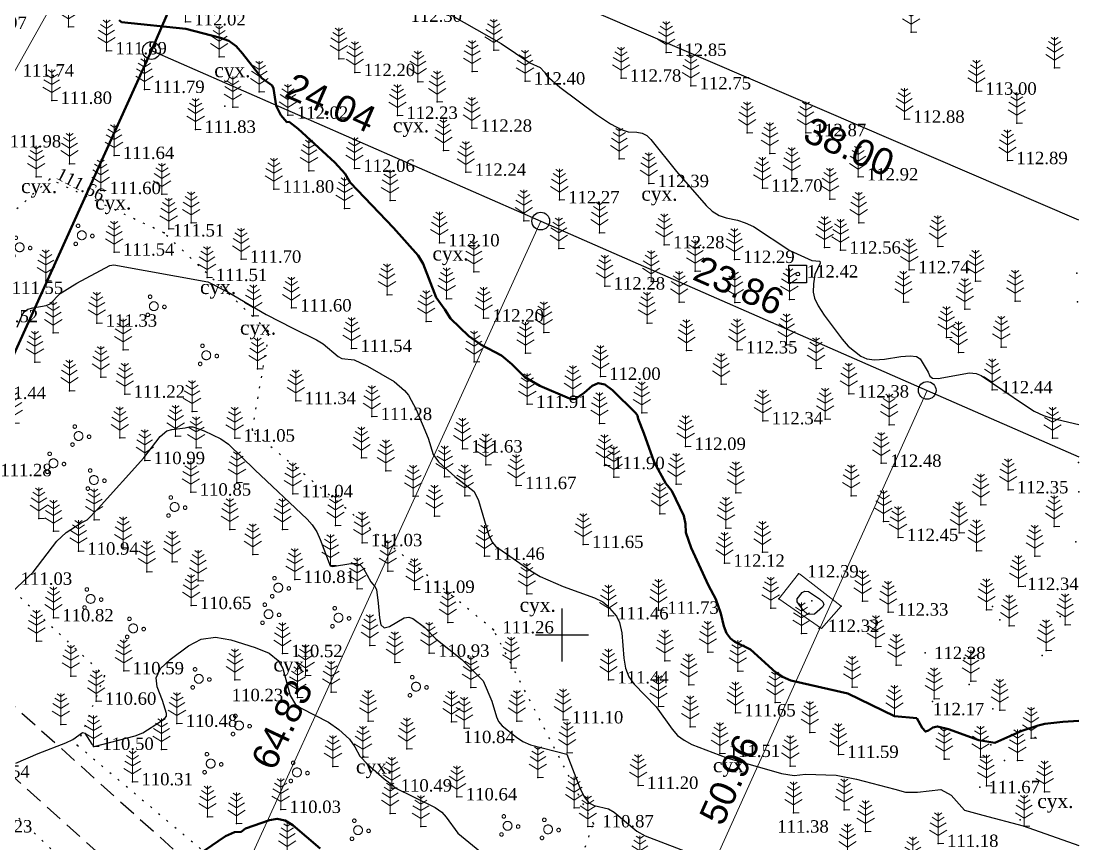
# Model space of a CAD drawing. Header units: millimetres. Extents: x 5405363 to 5405479, y 5524806 to 5524925.
# Drawn here: x 5405419.4 to 5405479.2, y 5524838.2 to 5524884.7 of the extents above; entities that cross this region are included whole.
import ezdxf
from ezdxf.enums import TextEntityAlignment as Align

# ---------------------------------------------------------------- set-up
doc = ezdxf.new("R2010")
doc.units = ezdxf.units.MM
for name, pattern in [('DASHEDX2', [1.5, 1, -0.5]), ('HIDDEN', [0.5, 0, -0.5]), ('суцільна', [50, 50, 0])]:
    doc.linetypes.add(name, pattern=pattern)
for name, color, linetype, lineweight in [('11900000', 1, 'Continuous', 30), ('82323000', 185, 'Сеточный', 20), ('Контур', 7, 'HIDDEN', 30), ('рельеф', 7, 'Continuous', 0), ('ТОЧКИ', 7, 'Continuous', 30), ('усл. знак', 7, 'суцільна', 20)]:
    doc.layers.add(name, color=color, linetype=linetype, lineweight=lineweight)
for name, color, linetype in [('SC007', 7, 'Continuous'), ('вис_1_1', 170, 'Continuous'), ('горизонтали', 42, 'Continuous'), ('дороги', 7, 'Continuous'), ('Ділянки_Межі', 10, 'Continuous'), ('надписи', 7, 'Continuous'), ('отметки', 7, 'Continuous'), ('промеры', 185, 'Continuous'), ('Растительность', 7, 'Continuous')]:
    doc.layers.add(name, color=color, linetype=linetype)
doc.styles.get("Standard").update_dxf_attribs({"font": 'arial.ttf'})
doc.styles.add('times', font='times.ttf')
doc.linetypes.add('канава 0', pattern='A,0.9,0,["|",Standard,S=0.25,R=0,X=0,Y=0],0.1', length=1)
doc.linetypes.add('Сеточный', pattern='A,2.2,["<",Standard,S=0.5,R=90,X=0,Y=0],2.2,["<",Standard,S=0.5,R=270,X=-0.5,Y=0],0.1', length=4.5)

# ---------------------------------------------------------------- blocks, each defined once
blk = doc.blocks.new('SYMBOL902')
at = {"layer": 'SC007'}
blk.add_lwpolyline([(-1.25, -1.25), (-1.25, 1.25), (1.25, 1.25), (1.25, -1.25)], close=True, dxfattribs=at)
blk.add_circle((0, 0), 0.25, dxfattribs=at)
blk = doc.blocks.new('A$C51FE15A3')
at = {"layer": 'Растительность', "color": 94, "lineweight": 0}
for points in [[(-0.343, 1.489), (0, 1.267), (0.343, 1.489)], [(-0.201, 1.726), (0, 1.584), (0.201, 1.726)], [(0, 1.75), (0, 0), (0.319, 0)], [(-0.493, 0.753), (0, 0.444), (0.493, 0.753)], [(-0.447, 1.172), (0, 0.895), (0.447, 1.172)]]:
    blk.add_lwpolyline(points, dxfattribs=at)
blk = doc.blocks.new('A$C72385B22')
at = {"layer": 'усл. знак'}
for centre, radius in [((-0.02, 1.49), 0.25), ((0, 0), 0.625), ((-1.29, -0.64), 0.25), ((1.28, -0.76), 0.25)]:
    blk.add_circle(centre, radius, dxfattribs=at)

msp = doc.modelspace()

# ---------------------------------------------------------------- linework, layer by layer
at = {"layer": '11900000', "color": 7}
for points in [[(5405450, 5524848.5, 0), (5405450, 5524851.5, 0)], [(5405450, 5524848.5, 0), (5405450, 5524851.5, 0)], [(5405448.5, 5524850, 0), (5405451.5, 5524850, 0)], [(5405448.5, 5524850, 0), (5405451.5, 5524850, 0)]]:
    msp.add_polyline3d(points, dxfattribs=at)
at = {"layer": '82323000', "color": 7, "elevation": 114.18}
msp.add_lwpolyline([(5405435.741, 5524910.343), (5405426.441, 5524895.071), (5405418.996, 5524881.77), (5405408.873, 5524861.562), (5405400.188, 5524844.312), (5405393.4, 5524828.577), (5405385.209, 5524808.007), (5405384.266, 5524805.711)], dxfattribs=at)
at = {"layer": 'вис_1_1', "color": 7}
for p in [(5405479.22, 5524858.09, 112.18), (5405479.06, 5524855.27, 112.26), (5405476.19, 5524852.75, 112.4), (5405474.34, 5524851.6, 112.36), (5405474.75, 5524850.86, 112.38), (5405478.17, 5524851.05, 112.38), (5405470.54, 5524848.98, 112.28), (5405477.15, 5524848.84, 112.3), (5405473.03, 5524847.19, 112.14), (5405470.94, 5524846.24, 112.18), (5405474.36, 5524845.82, 112.11), (5405474.25, 5524843.79, 112), (5405476.75, 5524844.2, 111.95), (5405471.67, 5524842.97, 111.72), (5405475.02, 5524842.9, 111.91), (5405473.62, 5524841.4, 111.67), (5405475.9, 5524839.55, 111.52)]:
    msp.add_point(p, dxfattribs=at)
at = {"layer": 'горизонтали', "color": 32}
for points in [[(5405442.367, 5524885.812, 112.5), (5405446.547, 5524883.432, 112.5), (5405448.177, 5524882.352, 112.5), (5405448.767, 5524882.072, 112.5), (5405449.007, 5524881.822, 112.5), (5405449.157, 5524881.592, 112.5), (5405449.877, 5524880.962, 112.5), (5405451.947, 5524879.432, 112.5), (5405452.737, 5524878.902, 112.5), (5405453.337, 5524878.572, 112.5), (5405453.747, 5524878.452, 112.5), (5405454.227, 5524878.432, 112.5), (5405454.527, 5524878.372, 112.5), (5405454.787, 5524878.232, 112.5), (5405455.017, 5524878.002, 112.5), (5405456.467, 5524876.192, 112.5), (5405458.147, 5524874.282, 112.5), (5405458.497, 5524873.952, 112.5), (5405458.877, 5524873.712, 112.5), (5405459.287, 5524873.572, 112.5), (5405459.917, 5524873.442, 112.5), (5405460.357, 5524873.302, 112.5), (5405460.817, 5524873.092, 112.5), (5405462.887, 5524871.732, 112.5), (5405464.117, 5524871.162, 112.5), (5405464.577, 5524871.122, 112.5), (5405464.587, 5524871.022, 112.5), (5405464.297, 5524870.372, 112.5), (5405464.217, 5524869.842, 112.5), (5405464.207, 5524869.382, 112.5), (5405464.267, 5524869.042, 112.5), (5405464.477, 5524868.602, 112.5), (5405464.817, 5524868.072, 112.5), (5405465.837, 5524866.712, 112.5), (5405466.177, 5524866.322, 112.5), (5405466.897, 5524865.762, 112.5), (5405467.227, 5524865.612, 112.5), (5405467.667, 5524865.552, 112.5), (5405468.227, 5524865.592, 112.5), (5405469.157, 5524865.732, 112.5), (5405469.687, 5524865.772, 112.5), (5405470.047, 5524865.732, 112.5), (5405470.247, 5524865.602, 112.5), (5405470.707, 5524864.852, 112.5), (5405470.807, 5524864.622, 112.5), (5405470.957, 5524864.512, 112.5), (5405471.267, 5524864.492, 112.5), (5405473.047, 5524864.812, 112.5), (5405473.427, 5524864.782, 112.5), (5405473.707, 5524864.662, 112.5), (5405476.147, 5524863.002, 112.5), (5405476.707, 5524862.652, 112.5), (5405477.227, 5524862.412, 112.5), (5405477.697, 5524862.262, 112.5), (5405479.225, 5524861.905, 112.5)], [(5405419.177, 5524867.392, 111.5), (5405419.447, 5524868.042, 111.5), (5405419.587, 5524868.272, 111.5), (5405419.797, 5524868.422, 111.5), (5405420.077, 5524868.502, 111.5), (5405420.817, 5524868.622, 111.5), (5405421.047, 5524868.722, 111.5), (5405421.617, 5524869.312, 111.5), (5405422.567, 5524869.892, 111.5), (5405424.427, 5524870.882, 111.5), (5405424.657, 5524870.922, 111.5), (5405429.977, 5524869.972, 111.5), (5405431.117, 5524869.372, 111.5), (5405433.267, 5524868.122, 111.5), (5405434.777, 5524867.342, 111.5), (5405436.107, 5524866.682, 111.5), (5405436.497, 5524866.452, 111.5), (5405437.347, 5524865.742, 111.5), (5405437.547, 5524865.632, 111.5), (5405438.237, 5524865.552, 111.5), (5405438.997, 5524865.202, 111.5), (5405440.497, 5524864.332, 111.5), (5405441.087, 5524863.812, 111.5), (5405441.307, 5524863.562, 111.5), (5405441.747, 5524862.742, 111.5), (5405442.427, 5524861.122, 111.5), (5405442.717, 5524860.192, 111.5), (5405443.017, 5524859.792, 111.5), (5405443.937, 5524858.962, 111.5), (5405445.037, 5524858.102, 111.5), (5405445.267, 5524857.602, 111.5), (5405445.867, 5524855.612, 111.5), (5405446.057, 5524855.232, 111.5), (5405446.237, 5524855.012, 111.5), (5405448.237, 5524853.622, 111.5), (5405448.757, 5524853.312, 111.5), (5405450.067, 5524852.742, 111.5), (5405451.837, 5524852.102, 111.5), (5405452.297, 5524851.872, 111.5), (5405452.557, 5524851.672, 111.5), (5405453.077, 5524851.062, 111.5), (5405453.257, 5524850.702, 111.5), (5405453.377, 5524850.112, 111.5), (5405453.487, 5524848.682, 111.5), (5405453.587, 5524848.112, 111.5), (5405453.777, 5524847.632, 111.5), (5405454.057, 5524847.232, 111.5), (5405455.317, 5524845.932, 111.5), (5405456.227, 5524844.672, 111.5), (5405456.527, 5524844.322, 111.5), (5405456.907, 5524844.042, 111.5), (5405457.347, 5524843.812, 111.5), (5405459.317, 5524843.042, 111.5), (5405462.417, 5524842.172, 111.5), (5405463.117, 5524842.052, 111.5), (5405463.767, 5524842.122, 111.5), (5405465.507, 5524842.062, 111.5), (5405466.657, 5524841.852, 111.5), (5405468.817, 5524841.272, 111.5), (5405469.417, 5524841.102, 111.5), (5405470.107, 5524841.102, 111.5), (5405471.427, 5524841.252, 111.5), (5405471.997, 5524840.942, 111.5), (5405472.764, 5524840.094, 111.5)], [(5405418.887, 5524852.422, 111), (5405420.087, 5524853.552, 111), (5405421.437, 5524855.302, 111), (5405421.947, 5524855.792, 111), (5405422.807, 5524856.342, 111), (5405423.147, 5524856.502, 111), (5405423.757, 5524857.142, 111), (5405426.357, 5524860.012, 111), (5405427.267, 5524861.212, 111), (5405427.657, 5524861.542, 111), (5405427.937, 5524861.622, 111), (5405428.677, 5524861.702, 111), (5405428.917, 5524861.762, 111), (5405429.127, 5524861.762, 111), (5405429.757, 5524861.542, 111), (5405430.707, 5524861.092, 111), (5405431.137, 5524860.792, 111), (5405432.627, 5524859.332, 111), (5405435.587, 5524856.552, 111), (5405435.877, 5524856.222, 111), (5405436.127, 5524855.832, 111), (5405436.327, 5524855.392, 111), (5405436.887, 5524853.902, 111), (5405437.027, 5524853.872, 111), (5405438.047, 5524854.032, 111), (5405438.367, 5524854.042, 111), (5405438.607, 5524853.952, 111), (5405438.767, 5524853.752, 111), (5405439.187, 5524853.002, 111), (5405439.417, 5524852.742, 111), (5405439.497, 5524852.572, 111), (5405439.607, 5524851.792, 111), (5405439.667, 5524850.972, 111), (5405439.757, 5524850.562, 111), (5405439.947, 5524850.392, 111), (5405440.237, 5524850.482, 111), (5405441.067, 5524850.962, 111), (5405441.337, 5524851.002, 111), (5405441.557, 5524850.922, 111), (5405442.217, 5524850.432, 111), (5405442.857, 5524849.772, 111), (5405444.337, 5524848.602, 111), (5405445.537, 5524847.402, 111), (5405446.037, 5524846.262, 111), (5405446.297, 5524845.362, 111), (5405446.407, 5524845.102, 111), (5405446.617, 5524844.852, 111), (5405447.417, 5524844.212, 111), (5405447.787, 5524843.982, 111), (5405448.217, 5524843.792, 111), (5405450.277, 5524843.262, 111), (5405450.997, 5524841.362, 111), (5405451.247, 5524840.842, 111), (5405451.517, 5524840.512, 111), (5405451.817, 5524840.362, 111), (5405452.617, 5524840.162, 111), (5405452.947, 5524839.972, 111), (5405454.227, 5524838.912, 111), (5405454.707, 5524838.642, 111), (5405457.607, 5524837.522, 111)], [(5405419.107, 5524842.752, 110.5), (5405420.377, 5524843.292, 110.5), (5405421.937, 5524843.892, 110.5), (5405422.337, 5524844.082, 110.5), (5405422.877, 5524844.482, 110.5), (5405423.007, 5524844.442, 110.5), (5405423.407, 5524843.822, 110.5), (5405423.537, 5524843.682, 110.5), (5405425.857, 5524844.302, 110.5), (5405426.287, 5524844.472, 110.5), (5405427.287, 5524845.102, 110.5), (5405427.547, 5524845.312, 110.5), (5405427.627, 5524845.412, 110.5), (5405427.637, 5524845.552, 110.5), (5405427.407, 5524846.292, 110.5), (5405427.097, 5524847.062, 110.5), (5405427.047, 5524847.582, 110.5), (5405427.287, 5524848.102, 110.5), (5405427.837, 5524848.612, 110.5), (5405428.867, 5524849.382, 110.5), (5405429.597, 5524849.762, 110.5), (5405430.397, 5524849.872, 110.5), (5405431.277, 5524849.722, 110.5), (5405432.647, 5524849.282, 110.5), (5405433.427, 5524848.962, 110.5), (5405433.947, 5524848.562, 110.5), (5405434.207, 5524848.092, 110.5), (5405434.627, 5524846.582, 110.5), (5405434.927, 5524846.062, 110.5), (5405435.237, 5524845.852, 110.5), (5405436.787, 5524845.072, 110.5), (5405437.367, 5524844.652, 110.5), (5405437.987, 5524844.102, 110.5), (5405438.287, 5524843.672, 110.5), (5405438.567, 5524843.152, 110.5), (5405439.007, 5524842.672, 110.5), (5405439.947, 5524841.862, 110.5), (5405440.487, 5524841.442, 110.5), (5405440.527, 5524841.372, 110.5), (5405442.817, 5524840.242, 110.5), (5405443.197, 5524839.972, 110.5), (5405443.447, 5524839.692, 110.5), (5405444.097, 5524838.782, 110.5), (5405445.347, 5524837.782, 110.5)], [(5405472.764, 5524840.094, 111.5), (5405473.8, 5524839.81, 111.5), (5405476.07, 5524839.21, 111.5), (5405479.225, 5524838.086, 111.5)]]:
    msp.add_polyline3d(points, dxfattribs=at)
at = {"layer": 'горизонтали', "color": 32, "lineweight": 50}
for points in [[(5405424.957, 5524884.762, 112), (5405425.087, 5524884.652, 112), (5405428.727, 5524884.262, 112), (5405430.677, 5524883.762, 112), (5405431.157, 5524883.582, 112), (5405431.577, 5524883.282, 112), (5405431.937, 5524882.872, 112), (5405433.017, 5524881.482, 112), (5405433.597, 5524881.062, 112), (5405433.687, 5524880.902, 112), (5405433.827, 5524879.922, 112), (5405434.097, 5524879.392, 112), (5405434.437, 5524878.992, 112), (5405434.567, 5524879.002, 112), (5405435.067, 5524878.622, 112), (5405437.147, 5524876.712, 112), (5405437.727, 5524876.062, 112), (5405438.017, 5524875.572, 112), (5405440.467, 5524873.022, 112), (5405441.857, 5524871.452, 112), (5405442.147, 5524870.982, 112), (5405442.887, 5524869.082, 112), (5405443.367, 5524868.402, 112), (5405443.697, 5524867.882, 112), (5405444.737, 5524866.892, 112), (5405445.417, 5524866.392, 112), (5405446.577, 5524865.792, 112), (5405447.167, 5524865.302, 112), (5405447.887, 5524864.582, 112), (5405448.737, 5524864.092, 112), (5405450.427, 5524863.372, 112), (5405450.617, 5524863.322, 112), (5405450.767, 5524863.342, 112), (5405451.257, 5524863.692, 112), (5405451.707, 5524864.092, 112), (5405452.037, 5524864.242, 112), (5405452.427, 5524864.162, 112), (5405452.857, 5524863.832, 112), (5405454.177, 5524862.532, 112), (5405454.257, 5524862.402, 112), (5405454.297, 5524862.222, 112), (5405454.617, 5524861.412, 112), (5405455.217, 5524859.762, 112), (5405455.877, 5524858.562, 112), (5405456.217, 5524858.152, 112), (5405456.887, 5524856.742, 112), (5405456.977, 5524856.272, 112), (5405456.997, 5524855.782, 112), (5405457.307, 5524854.922, 112), (5405458.287, 5524852.792, 112), (5405458.697, 5524852.022, 112), (5405458.977, 5524851.202, 112), (5405459.157, 5524850.502, 112), (5405459.307, 5524850.092, 112), (5405459.517, 5524849.792, 112), (5405459.767, 5524849.612, 112), (5405460.657, 5524849.182, 112), (5405462.097, 5524847.882, 112), (5405462.457, 5524847.632, 112), (5405462.937, 5524847.422, 112), (5405466.167, 5524846.692, 112), (5405468.797, 5524845.412, 112), (5405470.058, 5524845.296, 112)], [(5405470.058, 5524845.296, 112), (5405470.36, 5524844.74, 112), (5405470.55, 5524844.53, 112), (5405470.72, 5524844.59, 112), (5405470.97, 5524844.76, 112), (5405471.24, 5524844.83, 112), (5405471.85, 5524844.68, 112), (5405473.57, 5524844.04, 112), (5405474.47, 5524843.9, 112), (5405476, 5524844.58, 112), (5405476.93, 5524844.88, 112), (5405477.3, 5524844.98, 112), (5405478.32, 5524845.09, 112), (5405479.225, 5524845.144, 112)], [(5405429.787, 5524837.812, 110), (5405430.967, 5524838.612, 110), (5405431.467, 5524838.842, 110), (5405431.857, 5524838.872, 110), (5405432.107, 5524839.052, 110), (5405433.447, 5524839.522, 110), (5405433.897, 5524839.602, 110), (5405434.337, 5524839.512, 110), (5405434.767, 5524839.252, 110), (5405436.317, 5524837.932, 110)]]:
    msp.add_polyline3d(points, dxfattribs=at)
at = {"layer": 'горизонтали', "color": 32}
msp.add_polyline3d([(5405463.907, 5524851.152, 112), (5405463.637, 5524851.402, 112), (5405463.297, 5524851.872, 112), (5405463.287, 5524852.042, 112), (5405463.577, 5524852.392, 112), (5405463.737, 5524852.472, 112), (5405463.937, 5524852.452, 112), (5405464.557, 5524852.042, 112), (5405464.747, 5524851.872, 112), (5405464.807, 5524851.712, 112), (5405464.737, 5524851.572, 112), (5405464.277, 5524851.182, 112), (5405463.907, 5524851.152, 112)], close=True, dxfattribs=at)
at = {"layer": 'дороги', "color": 7, "linetype": 'DASHEDX2', "elevation": 111.172}
for points in [[(5405383.804, 5524874.666), (5405402.423, 5524859.231), (5405416.105, 5524848.587), (5405435.343, 5524831.304), (5405459.049, 5524812.123), (5405467.191, 5524805.711)], [(5405381.89, 5524872.356), (5405400.545, 5524856.891), (5405414.179, 5524846.285), (5405433.395, 5524829.02), (5405457.177, 5524809.779), (5405462.342, 5524805.711)]]:
    msp.add_lwpolyline(points, dxfattribs=at)
at = {"layer": 'Ділянки_Межі', "lineweight": 50}
msp.add_lwpolyline([(5405376.96, 5524838.77), (5405411.109, 5524902.76), (5405431.505, 5524893.983), (5405426.773, 5524883.037), (5405398.65, 5524820.978), (5405395.058, 5524822.036)], close=True, dxfattribs=at)
at = {"layer": 'Ділянки_Межі', "lineweight": 25}
msp.add_lwpolyline([(5405479.225, 5524873.447), (5405450.2, 5524885.938), (5405431.505, 5524893.983), (5405426.773, 5524883.037), (5405448.794, 5524873.396), (5405470.648, 5524863.828), (5405479.225, 5524860.073)], dxfattribs=at)
at = {"layer": 'Ділянки_Межі'}
msp.add_lwpolyline([(5405479.225, 5524873.447), (5405450.2, 5524885.938)], dxfattribs=at)
at = {"layer": 'Ділянки_Межі', "lineweight": 0}
for points in [[(5405398.65, 5524820.978), (5405426.773, 5524883.037), (5405448.794, 5524873.396), (5405421.901, 5524814.408), (5405420.84, 5524814.44)], [(5405421.901, 5524814.408), (5405448.794, 5524873.396), (5405470.648, 5524863.828), (5405449.693, 5524817.372), (5405442.13, 5524813.79)]]:
    msp.add_lwpolyline(points, close=True, dxfattribs=at)
msp.add_lwpolyline([(5405449.693, 5524817.372), (5405470.648, 5524863.828), (5405479.225, 5524860.073)], dxfattribs=at)
at = {"layer": 'Контур', "color": 7, "linetype": 'HIDDEN'}
for points, elevation in [([(5405421.025, 5524875.767), (5405413.902, 5524869.315), (5405413.902, 5524869.493)], 111.426), ([(5405433.387, 5524867.171), (5405427.49, 5524872.728), (5405421.025, 5524875.767)], 111.426), ([(5405413.902, 5524869.315), (5405413.659, 5524857.43), (5405424.125, 5524847.693), (5405422.583, 5524843.766), (5405434.72, 5524833.576), (5405446.951, 5524832.197), (5405449.673, 5524833.49)], 111.426), ([(5405432.486, 5524861.581), (5405433.451, 5524867.171)], 110.314), ([(5405446.127, 5524850.285), (5405432.486, 5524861.491)], 110.314), ([(5405479.22, 5524858.09), (5405479.225, 5524858.1)], 111.18), ([(5405479.22, 5524858.09), (5405479.225, 5524858.087)], 111.18), ([(5405451.778, 5524839.318), (5405446.127, 5524850.285)], 110.314), ([(5405417.998, 5524812.717), (5405423.786, 5524820.419), (5405424.121, 5524835.004), (5405408.573, 5524849.882), (5405402.276, 5524840.925), (5405409.749, 5524834.287), (5405402.862, 5524827.195), (5405396.074, 5524821.79)], 107.865), ([(5405449.673, 5524833.49), (5405451.778, 5524839.318)], 110.314)]:
    msp.add_lwpolyline(points, dxfattribs=dict(at, elevation=elevation))
at = {"layer": 'отметки', "color": 7}
for p in [(5405422.089, 5524884.383, 111.872), (5405428.704, 5524884.66, 112.021), (5405469.74, 5524884.082, 113.133), (5405424.241, 5524883.023, 111.89), (5405430.614, 5524882.676, 111.939), (5405437.379, 5524882.577, 112.123), (5405446.133, 5524883.056, 112.447), (5405455.893, 5524882.933, 112.847), (5405477.855, 5524882.054, 113.116), (5405438.284, 5524881.793, 112.202), (5405444.918, 5524881.86, 112.314), (5405453.336, 5524881.478, 112.775), (5405426.38, 5524880.841, 111.79), (5405441.845, 5524881.267, 112.235), (5405447.904, 5524881.315, 112.404), (5405457.28, 5524881.045, 112.749), (5405421.139, 5524880.22, 111.796), (5405432.88, 5524880.698, 111.972), (5405473.434, 5524880.742, 113.004), (5405430.923, 5524879.893, 111.854), (5405431.378, 5524879.829, 111.868), (5405442.937, 5524880.137, 112.258), (5405434.501, 5524879.38, 112.022), (5405440.696, 5524879.375, 112.233), (5405469.359, 5524879.155, 112.885), (5405429.277, 5524878.584, 111.825), (5405444.895, 5524878.646, 112.283), (5405460.465, 5524878.381, 112.798), (5405463.793, 5524878.396, 112.865), (5405475.721, 5524878.94, 112.938), (5405443.291, 5524877.386, 112.268), (5405461.749, 5524877.219, 112.82), (5405422.148, 5524876.632, 111.684), (5405424.663, 5524877.107, 111.642), (5405453.235, 5524876.911, 112.358), (5405475.187, 5524876.815, 112.891), (5405435.686, 5524876.247, 111.833), (5405438.265, 5524876.379, 112.062), (5405444.56, 5524876.156, 112.237), (5405420.266, 5524875.906, 111.794), (5405421.025, 5524875.767, 111.664), (5405454.901, 5524875.517, 112.391), (5405462.99, 5524875.804, 112.76), (5405466.74, 5524875.893, 112.92), (5405423.908, 5524875.122, 111.605), (5405427.374, 5524874.917, 111.658), (5405433.704, 5524875.205, 111.801), (5405461.328, 5524875.26, 112.703), (5405440.272, 5524874.552, 112.068), (5405449.846, 5524874.597, 112.272), (5405465.151, 5524874.646, 112.863), (5405437.701, 5524874.114, 111.904), (5405429.027, 5524873.298, 111.618), (5405447.834, 5524873.405, 112.287), (5405466.775, 5524873.291, 112.844), (5405427.49, 5524872.728, 111.508), (5405427.753, 5524872.95, 111.591), (5405452.114, 5524872.732, 112.228), (5405452.125, 5524872.728, 112.22), (5405443.061, 5524872.167, 112.103), (5405449.82, 5524871.843, 112.239), (5405455.779, 5524872.054, 112.284), (5405464.848, 5524871.91, 112.578), (5405471.244, 5524871.955, 112.897), (5405424.67, 5524871.645, 111.537), (5405431.847, 5524871.24, 111.704), (5405459.746, 5524871.227, 112.285), (5405465.751, 5524871.756, 112.563), (5405469.638, 5524870.645, 112.736), (5405420.803, 5524870.024, 111.565), (5405429.922, 5524870.207, 111.511), (5405445.012, 5524870.531, 112.142), (5405457.524, 5524870.565, 112.27), (5405473.38, 5524870, 112.786), (5405479.109, 5524870.456, 112.852), (5405452.417, 5524869.726, 112.277), (5405455.039, 5524869.978, 112.247), (5405440.101, 5524869.234, 111.782), (5405443.472, 5524869.007, 112.048), (5405456.622, 5524868.809, 112.331), (5405462.853, 5524868.964, 112.443), (5405469.305, 5524868.815, 112.717), (5405475.622, 5524868.871, 112.839), (5405479.154, 5524868.823, 112.816), (5405434.691, 5524868.485, 111.598), (5405459.776, 5524868.785, 112.336), (5405472.776, 5524868.408, 112.742), (5405423.692, 5524867.628, 111.329), (5405432.541, 5524868.041, 111.458), (5405442.318, 5524867.723, 111.847), (5405445.566, 5524867.914, 112.202), (5405454.804, 5524867.627, 112.234), (5405421.228, 5524867.074, 111.428), (5405433.387, 5524867.171, 111.426), (5405448.971, 5524867.089, 112.138), (5405462.697, 5524866.41, 112.401), (5405471.74, 5524866.82, 112.551), (5405425.176, 5524866.127, 111.26), (5405438.101, 5524866.195, 111.54), (5405447.929, 5524865.936, 112.094), (5405457.031, 5524866.076, 112.256), (5405459.9, 5524866.116, 112.355), (5405472.426, 5524865.965, 112.559), (5405474.841, 5524866.268, 112.894), (5405420.191, 5524865.423, 111.421), (5405445.024, 5524865.434, 111.861), (5405432.785, 5524865.043, 111.374), (5405452.168, 5524864.619, 112.005), (5405464.363, 5524865.061, 112.386), (5405423.913, 5524864.568, 111.228), (5405458.996, 5524864.175, 112.326), (5405422.14, 5524863.796, 111.329), (5405425.271, 5524863.611, 111.216), (5405450.613, 5524863.474, 112.014), (5405466.214, 5524863.621, 112.381), (5405474.329, 5524863.855, 112.441), (5405434.94, 5524863.243, 111.339), (5405448.034, 5524863.037, 111.913), (5405429.073, 5524862.634, 111.095), (5405439.244, 5524862.347, 111.282), (5405454.505, 5524862.561, 112.012), (5405452.113, 5524861.955, 111.899), (5405461.355, 5524862.106, 112.336), (5405464.878, 5524862.202, 112.494), (5405468.502, 5524861.877, 112.406), (5405424.986, 5524861.14, 111.101), (5405428.148, 5524861.231, 110.96), (5405431.487, 5524861.129, 111.046), (5405432.486, 5524861.581, 111.145), (5405477.738, 5524861.126, 112.368), (5405429.308, 5524860.582, 110.859), (5405444.362, 5524860.513, 111.633), (5405456.989, 5524860.657, 112.088), (5405426.4, 5524859.855, 110.994), (5405438.652, 5524860.007, 111.207), (5405440.037, 5524859.283, 111.279), (5405445.683, 5524859.621, 111.65), (5405452.397, 5524859.573, 111.904), (5405468.054, 5524859.702, 112.482), (5405479.196, 5524859.745, 112.273), (5405443.357, 5524858.942, 111.465), (5405452.93, 5524858.91, 111.894), (5405429.008, 5524858.074, 110.845), (5405431.616, 5524858.621, 110.888), (5405447.406, 5524858.445, 111.673), (5405456.462, 5524858.518, 112.022), (5405459.824, 5524858.042, 112.2), (5405475.225, 5524858.203, 112.346), (5405434.77, 5524857.982, 111.043), (5405441.579, 5524857.847, 111.335), (5405444.495, 5524857.866, 111.449), (5405466.35, 5524857.872, 112.425), (5405455.531, 5524856.841, 111.924), (5405473.679, 5524857.349, 112.358), (5405420.416, 5524856.578, 111.135), (5405423.54, 5524856.51, 110.984), (5405442.789, 5524856.723, 111.379), (5405468.183, 5524856.414, 112.422), (5405421.237, 5524855.865, 111.023), (5405431.211, 5524855.968, 110.683), (5405434.189, 5524855.954, 110.881), (5405437.194, 5524856.184, 111.071), (5405459.27, 5524856.038, 112.118), (5405472.449, 5524855.77, 112.465), (5405477.833, 5524856.123, 112.245), (5405438.689, 5524855.213, 111.034), (5405451.198, 5524855.113, 111.652), (5405468.999, 5524855.508, 112.451), (5405422.654, 5524854.735, 110.938), (5405425.178, 5524854.93, 110.819), (5405432.507, 5524854.539, 110.785), (5405445.612, 5524854.451, 111.459), (5405461.336, 5524854.672, 112.28), (5405473.44, 5524854.753, 112.44), (5405476.731, 5524854.458, 112.392), (5405427.948, 5524854.125, 110.695), (5405436.905, 5524853.925, 111.003), (5405459.19, 5524854.052, 112.121), (5405426.518, 5524853.571, 110.726), (5405440.153, 5524853.595, 111.065), (5405463.366, 5524853.447, 112.39), (5405429.426, 5524853.049, 110.535), (5405434.88, 5524853.137, 110.814), (5405475.804, 5524852.74, 112.339), (5405438.417, 5524852.611, 110.953), (5405441.651, 5524852.574, 111.087), (5405448.007, 5524852.314, 111.436), (5405429.021, 5524851.658, 110.653), (5405461.798, 5524851.52, 112.36), (5405462.254, 5524852.048, 112.289), (5405464.123, 5524851.92, 111.697), (5405465.786, 5524851.619, 112.313), (5405466.999, 5524851.9, 112.378), (5405421.235, 5524850.964, 110.821), (5405452.619, 5524851.077, 111.458), (5405455.455, 5524851.394, 111.73), (5405468.438, 5524851.292, 112.328), (5405473.997, 5524851.426, 112.318), (5405443.546, 5524850.699, 111.095), (5405446.127, 5524850.285, 111.257), (5405464.535, 5524850.368, 112.316), (5405475.293, 5524850.51, 112.256), (5405478.45, 5524850.571, 112.277), (5405463.539, 5524850.079, 112.384), (5405420.278, 5524849.647, 110.98), (5405439.127, 5524849.4, 110.973), (5405467.751, 5524849.348, 112.317), (5405477.369, 5524849.11, 112.228), (5405434.185, 5524848.943, 110.518), (5405442.488, 5524848.963, 110.933), (5405455.817, 5524848.537, 111.64), (5405458.24, 5524849.024, 111.838), (5405425.211, 5524847.971, 110.592), (5405440.545, 5524848.433, 110.839), (5405447.123, 5524848.125, 111.167), (5405459.946, 5524847.956, 111.797), (5405468.902, 5524848.291, 112.341), (5405422.224, 5524847.671, 110.755), (5405424.125, 5524847.693, 110.581), (5405431.499, 5524847.456, 110.226), (5405435.499, 5524847.7, 110.635), (5405452.626, 5524847.454, 111.442), (5405473.119, 5524847.391, 112.157), (5405436.942, 5524846.772, 110.637), (5405444.849, 5524847.034, 110.921), (5405457.173, 5524847.186, 111.659), (5405466.405, 5524847.047, 112.05), (5405423.649, 5524846.252, 110.596), (5405435.036, 5524846.462, 110.538), (5405462.049, 5524846.171, 111.808), (5405471.036, 5524846.389, 112.165), (5405455.45, 5524845.952, 111.509), (5405459.804, 5524845.592, 111.654), (5405474.754, 5524845.745, 112.017), (5405421.652, 5524844.941, 110.656), (5405428.224, 5524844.999, 110.481), (5405439.035, 5524845.128, 110.652), (5405443.744, 5524845.081, 110.841), (5405447.447, 5524845.115, 111.084), (5405450.054, 5524845.194, 111.098), (5405468.794, 5524845.404, 112), (5405444.464, 5524844.73, 110.844), (5405457.253, 5524844.806, 111.579), (5405464.014, 5524844.492, 111.67), (5405422.583, 5524843.766, 110.451), (5405423.502, 5524843.695, 110.501), (5405476.524, 5524844.158, 111.943), (5405427.35, 5524843.53, 110.457), (5405438.742, 5524843.094, 110.518), (5405438.779, 5524843.134, 110.518), (5405441.228, 5524843.556, 110.611), (5405450.285, 5524843.327, 111.002), (5405458.928, 5524843.297, 111.509), (5405465.629, 5524843.247, 111.587), (5405473.664, 5524843.094, 111.757), (5405437.046, 5524842.564, 110.314), (5405462.907, 5524842.572, 111.532), (5405471.603, 5524842.976, 111.681), (5405475.748, 5524842.902, 111.854), (5405448.634, 5524841.946, 110.876), (5405425.713, 5524841.695, 110.306), (5405440.375, 5524841.341, 110.492), (5405454.302, 5524841.492, 111.203), (5405473.994, 5524841.472, 111.685), (5405444.056, 5524840.843, 110.644), (5405477.291, 5524841.129, 111.705), (5405434.087, 5524840.132, 110.033), (5405450.681, 5524840.222, 110.954), (5405465.96, 5524840.112, 111.354), (5405429.955, 5524839.717, 110.236), (5405440.277, 5524839.898, 110.509), (5405463.094, 5524839.94, 111.384), (5405431.592, 5524839.335, 110.037), (5405442.017, 5524839.171, 110.313), (5405451.463, 5524839.16, 110.872), (5405451.778, 5524839.318, 110.87), (5405476.133, 5524839.195, 111.336), (5405467.167, 5524838.889, 111.297), (5405471.272, 5524838.211, 111.175)]:
    msp.add_point(p, dxfattribs=at)
at = {"layer": 'рельеф', "color": 7, "linetype": 'канава 0', "ltscale": 0.4, "elevation": 112.39}
msp.add_lwpolyline([(5405463.366, 5524853.447), (5405462.254, 5524852.048), (5405464.663, 5524850.368), (5405465.786, 5524851.619), (5405463.43, 5524853.447)], dxfattribs=at)
at = {"layer": 'ТОЧКИ'}
for centre in [(5405426.773, 5524883.037), (5405448.794, 5524873.396), (5405470.648, 5524863.828)]:
    msp.add_circle(centre, 0.5, dxfattribs=at)

# ---------------------------------------------------------------- block references
at = {"layer": 'отметки', "color": 7, "xscale": 0.400000000372529, "yscale": 0.400000000372529, "zscale": 0.400000000372529}
msp.add_blockref('SYMBOL902', (5405463.33, 5524870.4, 112.42), dxfattribs=at)
at = {"layer": 'Растительность', "color": 7}
for p in [(5405428.704, 5524884.66, 112.021), (5405422.089, 5524884.383, 111.872), (5405469.74, 5524884.082, 113.133), (5405424.241, 5524883.023, 111.89), (5405430.614, 5524882.676, 111.939), (5405446.133, 5524883.056, 112.447), (5405455.893, 5524882.933, 112.847), (5405437.379, 5524882.577, 112.123), (5405477.855, 5524882.054, 113.116), (5405438.284, 5524881.793, 112.202), (5405444.918, 5524881.86, 112.314), (5405453.336, 5524881.478, 112.775), (5405426.38, 5524880.841, 111.79), (5405441.845, 5524881.267, 112.235), (5405447.904, 5524881.315, 112.404), (5405457.28, 5524881.045, 112.749), (5405421.139, 5524880.22, 111.796), (5405432.88, 5524880.698, 111.972), (5405473.434, 5524880.742, 113.004), (5405431.378, 5524879.829, 111.868), (5405442.937, 5524880.137, 112.258), (5405434.501, 5524879.38, 112.022), (5405440.696, 5524879.375, 112.233), (5405469.359, 5524879.155, 112.885), (5405429.277, 5524878.584, 111.825), (5405444.895, 5524878.646, 112.283), (5405475.721, 5524878.94, 112.938), (5405460.465, 5524878.381, 112.798), (5405463.793, 5524878.396, 112.865), (5405443.291, 5524877.386, 112.268), (5405461.749, 5524877.219, 112.82), (5405422.148, 5524876.632, 111.684), (5405424.663, 5524877.107, 111.642), (5405453.235, 5524876.911, 112.358), (5405475.187, 5524876.815, 112.891), (5405435.686, 5524876.247, 111.833), (5405438.265, 5524876.379, 112.062), (5405444.56, 5524876.156, 112.237), (5405420.266, 5524875.906, 111.794), (5405454.901, 5524875.517, 112.391), (5405462.99, 5524875.804, 112.76), (5405466.74, 5524875.893, 112.92), (5405423.908, 5524875.122, 111.605), (5405427.374, 5524874.917, 111.658), (5405433.704, 5524875.205, 111.801), (5405461.328, 5524875.26, 112.703), (5405440.272, 5524874.552, 112.068), (5405449.846, 5524874.597, 112.272), (5405465.151, 5524874.646, 112.863), (5405437.701, 5524874.114, 111.904), (5405429.027, 5524873.298, 111.618), (5405447.834, 5524873.405, 112.287), (5405466.775, 5524873.291, 112.844), (5405427.753, 5524872.95, 111.591), (5405452.114, 5524872.732, 112.228), (5405443.061, 5524872.167, 112.103), (5405449.82, 5524871.843, 112.239), (5405455.779, 5524872.054, 112.284), (5405464.848, 5524871.91, 112.578), (5405471.244, 5524871.955, 112.897), (5405424.67, 5524871.645, 111.537), (5405431.847, 5524871.24, 111.704), (5405465.751, 5524871.756, 112.563), (5405459.746, 5524871.227, 112.285), (5405469.638, 5524870.645, 112.736), (5405429.922, 5524870.207, 111.511), (5405445.012, 5524870.531, 112.142), (5405457.524, 5524870.565, 112.27), (5405420.803, 5524870.024, 111.565), (5405452.417, 5524869.726, 112.277), (5405455.039, 5524869.978, 112.247), (5405473.38, 5524870, 112.786), (5405440.101, 5524869.234, 111.782), (5405443.472, 5524869.007, 112.048), (5405462.853, 5524868.964, 112.443), (5405475.622, 5524868.871, 112.839), (5405434.691, 5524868.485, 111.598), (5405456.622, 5524868.809, 112.331), (5405459.776, 5524868.785, 112.336), (5405469.305, 5524868.815, 112.717), (5405472.776, 5524868.408, 112.742), (5405432.541, 5524868.041, 111.458), (5405442.318, 5524867.723, 111.847), (5405445.566, 5524867.914, 112.202), (5405421.228, 5524867.074, 111.428), (5405423.692, 5524867.628, 111.329), (5405448.971, 5524867.089, 112.138), (5405454.804, 5524867.627, 112.234), (5405471.74, 5524866.82, 112.551), (5405425.176, 5524866.127, 111.26), (5405438.101, 5524866.195, 111.54), (5405447.929, 5524865.936, 112.094), (5405457.031, 5524866.076, 112.256), (5405459.9, 5524866.116, 112.355), (5405462.697, 5524866.41, 112.401), (5405472.426, 5524865.965, 112.559), (5405474.841, 5524866.268, 112.894), (5405420.191, 5524865.423, 111.421), (5405445.024, 5524865.434, 111.861), (5405432.785, 5524865.043, 111.374), (5405464.363, 5524865.061, 112.386), (5405423.913, 5524864.568, 111.228), (5405452.168, 5524864.619, 112.005), (5405458.996, 5524864.175, 112.326), (5405422.14, 5524863.796, 111.329), (5405425.271, 5524863.611, 111.216), (5405450.613, 5524863.474, 112.014), (5405466.214, 5524863.621, 112.381), (5405474.329, 5524863.855, 112.441), (5405434.94, 5524863.243, 111.339), (5405448.034, 5524863.037, 111.913), (5405429.073, 5524862.634, 111.095), (5405439.244, 5524862.347, 111.282), (5405454.505, 5524862.561, 112.012), (5405418.996, 5524861.963, 111.302), (5405452.113, 5524861.955, 111.899), (5405461.355, 5524862.106, 112.336), (5405464.878, 5524862.202, 112.494), (5405468.502, 5524861.877, 112.406), (5405424.986, 5524861.14, 111.101), (5405428.148, 5524861.231, 110.96), (5405431.487, 5524861.129, 111.046), (5405477.738, 5524861.126, 112.368), (5405429.308, 5524860.582, 110.859), (5405444.362, 5524860.513, 111.633), (5405456.989, 5524860.657, 112.088), (5405438.652, 5524860.007, 111.207), (5405426.4, 5524859.855, 110.994), (5405440.037, 5524859.283, 111.279), (5405445.683, 5524859.621, 111.65), (5405452.397, 5524859.573, 111.904), (5405468.054, 5524859.702, 112.482), (5405443.357, 5524858.942, 111.465), (5405452.93, 5524858.91, 111.894), (5405431.616, 5524858.621, 110.888), (5405447.406, 5524858.445, 111.673), (5405456.462, 5524858.518, 112.022), (5405475.225, 5524858.203, 112.346), (5405429.008, 5524858.074, 110.845), (5405434.77, 5524857.982, 111.043), (5405441.579, 5524857.847, 111.335), (5405444.495, 5524857.866, 111.449), (5405459.824, 5524858.042, 112.2), (5405466.35, 5524857.872, 112.425), (5405473.679, 5524857.349, 112.358), (5405420.416, 5524856.578, 111.135), (5405423.54, 5524856.51, 110.984), (5405442.789, 5524856.723, 111.379), (5405455.531, 5524856.841, 111.924), (5405468.183, 5524856.414, 112.422), (5405421.237, 5524855.865, 111.023), (5405431.211, 5524855.968, 110.683), (5405434.189, 5524855.954, 110.881), (5405437.194, 5524856.184, 111.071), (5405459.27, 5524856.038, 112.118), (5405472.449, 5524855.77, 112.465), (5405477.833, 5524856.123, 112.245), (5405438.689, 5524855.213, 111.034), (5405451.198, 5524855.113, 111.652), (5405468.999, 5524855.508, 112.451), (5405422.654, 5524854.735, 110.938), (5405425.178, 5524854.93, 110.819), (5405432.507, 5524854.539, 110.785), (5405461.336, 5524854.672, 112.28), (5405473.44, 5524854.753, 112.44), (5405427.948, 5524854.125, 110.695), (5405436.905, 5524853.925, 111.003), (5405445.612, 5524854.451, 111.459), (5405459.19, 5524854.052, 112.121), (5405476.731, 5524854.458, 112.392), (5405426.518, 5524853.571, 110.726), (5405440.153, 5524853.595, 111.065), (5405429.426, 5524853.049, 110.535), (5405434.88, 5524853.137, 110.814), (5405475.804, 5524852.74, 112.339), (5405438.417, 5524852.611, 110.953), (5405441.651, 5524852.574, 111.087), (5405448.007, 5524852.314, 111.436), (5405429.021, 5524851.658, 110.653), (5405461.798, 5524851.52, 112.36), (5405466.999, 5524851.9, 112.378), (5405421.235, 5524850.964, 110.821), (5405452.619, 5524851.077, 111.458), (5405455.455, 5524851.394, 111.73), (5405468.438, 5524851.292, 112.328), (5405473.997, 5524851.426, 112.318), (5405443.546, 5524850.699, 111.095), (5405475.293, 5524850.51, 112.256), (5405478.45, 5524850.571, 112.277), (5405463.539, 5524850.079, 112.384), (5405420.278, 5524849.647, 110.98), (5405439.127, 5524849.4, 110.973), (5405467.751, 5524849.348, 112.317), (5405477.369, 5524849.11, 112.228), (5405434.185, 5524848.943, 110.518), (5405442.488, 5524848.963, 110.933), (5405455.817, 5524848.537, 111.64), (5405458.24, 5524849.024, 111.838), (5405425.211, 5524847.971, 110.592), (5405440.545, 5524848.433, 110.839), (5405447.123, 5524848.125, 111.167), (5405459.946, 5524847.956, 111.797), (5405468.902, 5524848.291, 112.341), (5405422.224, 5524847.671, 110.755), (5405431.499, 5524847.456, 110.226), (5405435.499, 5524847.7, 110.635), (5405452.626, 5524847.454, 111.442), (5405473.119, 5524847.391, 112.157), (5405436.942, 5524846.772, 110.637), (5405444.849, 5524847.034, 110.921), (5405457.173, 5524847.186, 111.659), (5405466.405, 5524847.047, 112.05), (5405423.649, 5524846.252, 110.596), (5405435.036, 5524846.462, 110.538), (5405462.049, 5524846.171, 111.808), (5405471.036, 5524846.389, 112.165), (5405455.45, 5524845.952, 111.509), (5405459.804, 5524845.592, 111.654), (5405474.754, 5524845.745, 112.017), (5405421.652, 5524844.941, 110.656), (5405428.224, 5524844.999, 110.481), (5405439.035, 5524845.128, 110.652), (5405443.744, 5524845.081, 110.841), (5405447.447, 5524845.115, 111.084), (5405450.054, 5524845.194, 111.098), (5405468.794, 5524845.404, 112), (5405444.464, 5524844.73, 110.844), (5405457.253, 5524844.806, 111.579), (5405464.014, 5524844.492, 111.67), (5405476.524, 5524844.158, 111.943), (5405423.502, 5524843.695, 110.501), (5405427.35, 5524843.53, 110.457), (5405441.228, 5524843.556, 110.611), (5405450.285, 5524843.327, 111.002), (5405458.928, 5524843.297, 111.509), (5405465.629, 5524843.247, 111.587), (5405437.046, 5524842.564, 110.314), (5405438.742, 5524843.094, 110.518), (5405462.907, 5524842.572, 111.532), (5405471.603, 5524842.976, 111.681), (5405473.664, 5524843.094, 111.757), (5405475.748, 5524842.902, 111.854), (5405448.634, 5524841.946, 110.876), (5405425.713, 5524841.695, 110.306), (5405440.375, 5524841.341, 110.492), (5405454.302, 5524841.492, 111.203), (5405473.994, 5524841.472, 111.685), (5405444.056, 5524840.843, 110.644), (5405477.291, 5524841.129, 111.705), (5405450.681, 5524840.222, 110.954), (5405429.955, 5524839.717, 110.236), (5405434.087, 5524840.132, 110.033), (5405440.277, 5524839.898, 110.509), (5405463.094, 5524839.94, 111.384), (5405465.96, 5524840.112, 111.354), (5405431.592, 5524839.335, 110.037), (5405442.017, 5524839.171, 110.313), (5405451.463, 5524839.16, 110.872), (5405476.133, 5524839.195, 111.336), (5405467.167, 5524838.889, 111.297), (5405471.272, 5524838.211, 111.175), (5405434.46, 5524837.597, 109.811), (5405466.145, 5524837.563, 111.211), (5405454.4, 5524836.899, 110.866), (5405469.839, 5524836.832, 111.085)]:
    msp.add_blockref('A$C51FE15A3', p, dxfattribs=at)
at = {"layer": 'усл. знак', "color": 7, "linetype": 'суцільна', "lineweight": 13, "xscale": 0.3999999998750298, "yscale": 0.3999999998750298, "zscale": 0.3999999998750298, "rotation": 265.3647753868261}
for p in [(5405422.842, 5524872.593), (5405419.324, 5524871.914), (5405426.916, 5524868.584), (5405429.879, 5524865.808), (5405422.657, 5524861.244), (5405421.237, 5524859.702), (5405423.526, 5524858.758), (5405428.089, 5524857.234), (5405433.953, 5524852.67), (5405423.341, 5524852.035), (5405433.402, 5524851.172), (5405437.359, 5524850.973), (5405425.748, 5524850.37), (5405429.458, 5524847.519), (5405441.742, 5524847.073), (5405431.736, 5524844.88), (5405430.131, 5524842.721), (5405435.007, 5524842.228), (5405438.464, 5524838.959), (5405446.92, 5524839.205), (5405449.21, 5524839.007)]:
    msp.add_blockref('A$C72385B22', p, dxfattribs=at)

# ---------------------------------------------------------------- texts
at = {"layer": 'вис_1_1', "color": 7, "style": 'times'}
for s, p in [('112.28', (5405471.04, 5524848.98, 112.28)), ('111.67', (5405474.12, 5524841.4, 111.67))]:
    msp.add_text(s, height=0.7, dxfattribs=at).set_placement(p, align=Align.MIDDLE_LEFT)
at = {"layer": 'надписи', "color": 7, "style": 'times'}
for p in [(5405430.331, 5524882.329, 111.861), (5405440.435, 5524879.216, 111.861), (5405419.404, 5524875.778, 111.861), (5405454.484, 5524875.348, 111.861), (5405423.595, 5524874.849, 111.861), (5405442.67, 5524871.966, 111.861), (5405429.527, 5524870.072, 111.861), (5405431.786, 5524867.776, 111.861), (5405447.601, 5524852.104, 111.861), (5405433.675, 5524848.733, 111.861), (5405438.343, 5524842.962, 111.861), (5405458.532, 5524843.035, 111.861), (5405476.874, 5524841.012, 111.861)]:
    msp.add_text('сух.', height=0.8, dxfattribs=at).set_placement(p, align=Align.TOP_LEFT)
at = {"layer": 'отметки', "color": 7, "style": 'times'}
for s, p in [('111.97', (5405416.822, 5524884.959, 111.972)), ('112.02', (5405429.204, 5524885.16, 112.021)), ('112.30', (5405441.432, 5524885.362, 112.303)), ('111.89', (5405424.741, 5524883.523, 111.89)), ('112.85', (5405456.393, 5524883.433, 112.847)), ('111.74', (5405419.496, 5524882.27, 111.736)), ('112.20', (5405438.784, 5524882.293, 112.202)), ('112.78', (5405453.836, 5524881.978, 112.775)), ('112.40', (5405448.404, 5524881.815, 112.404)), ('112.75', (5405457.78, 5524881.545, 112.749)), ('111.79', (5405426.88, 5524881.341, 111.79)), ('113.00', (5405473.934, 5524881.242, 113.004)), ('111.80', (5405421.639, 5524880.72, 111.796)), ('112.02', (5405435.001, 5524879.88, 112.022)), ('112.23', (5405441.196, 5524879.875, 112.233)), ('112.88', (5405469.859, 5524879.655, 112.885)), ('111.83', (5405429.777, 5524879.084, 111.825)), ('112.28', (5405445.395, 5524879.146, 112.283)), ('112.87', (5405464.293, 5524878.896, 112.865)), ('111.98', (5405418.767, 5524878.262, 111.977)), ('111.64', (5405425.163, 5524877.607, 111.642)), ('112.89', (5405475.687, 5524877.315, 112.891)), ('112.06', (5405438.765, 5524876.879, 112.062)), ('112.24', (5405445.06, 5524876.656, 112.237)), ('112.39', (5405455.401, 5524876.017, 112.391)), ('112.92', (5405467.24, 5524876.393, 112.92)), ('111.60', (5405424.408, 5524875.622, 111.605)), ('111.80', (5405434.204, 5524875.705, 111.801)), ('112.70', (5405461.828, 5524875.76, 112.703)), ('112.27', (5405450.346, 5524875.097, 112.272)), ('111.51', (5405427.99, 5524873.228, 111.508)), ('112.10', (5405443.561, 5524872.667, 112.103)), ('112.28', (5405456.279, 5524872.554, 112.284)), ('111.54', (5405425.17, 5524872.145, 111.537)), ('112.56', (5405466.251, 5524872.256, 112.563)), ('111.70', (5405432.347, 5524871.74, 111.704)), ('112.29', (5405460.246, 5524871.727, 112.285)), ('111.51', (5405430.422, 5524870.707, 111.511)), ('112.42', (5405463.84, 5524870.906, 112.422)), ('112.42', (5405463.84, 5524870.906, 112.422)), ('112.74', (5405470.138, 5524871.145, 112.736)), ('112.28', (5405452.917, 5524870.226, 112.277)), ('111.55', (5405418.879, 5524869.98, 111.554)), ('111.60', (5405435.191, 5524868.985, 111.598)), ('111.52', (5405417.465, 5524868.378, 111.518)), ('112.20', (5405446.066, 5524868.414, 112.202)), ('111.33', (5405424.192, 5524868.128, 111.329)), ('111.54', (5405438.601, 5524866.695, 111.54)), ('112.35', (5405460.4, 5524866.616, 112.355)), ('112.00', (5405452.668, 5524865.119, 112.005)), ('111.44', (5405417.915, 5524864.04, 111.436)), ('111.22', (5405425.771, 5524864.111, 111.216)), ('112.38', (5405466.714, 5524864.121, 112.381)), ('112.44', (5405474.829, 5524864.355, 112.441)), ('111.34', (5405435.44, 5524863.743, 111.339)), ('111.91', (5405448.534, 5524863.537, 111.913)), ('111.28', (5405439.744, 5524862.847, 111.282)), ('112.34', (5405461.855, 5524862.606, 112.336)), ('111.05', (5405431.987, 5524861.629, 111.046)), ('112.09', (5405457.489, 5524861.157, 112.088)), ('111.63', (5405444.862, 5524861.013, 111.633)), ('110.99', (5405426.9, 5524860.355, 110.994)), ('111.90', (5405452.897, 5524860.073, 111.904)), ('112.48', (5405468.554, 5524860.202, 112.482)), ('111.28', (5405418.231, 5524859.671, 111.277)), ('111.67', (5405447.906, 5524858.945, 111.673)), ('112.35', (5405475.725, 5524858.703, 112.346)), ('110.85', (5405429.508, 5524858.574, 110.845)), ('111.04', (5405435.27, 5524858.482, 111.043)), ('111.03', (5405439.189, 5524855.713, 111.034)), ('112.45', (5405469.499, 5524856.008, 112.451)), ('110.94', (5405423.154, 5524855.235, 110.938)), ('111.65', (5405451.698, 5524855.613, 111.652)), ('111.46', (5405446.112, 5524854.951, 111.459)), ('112.12', (5405459.69, 5524854.552, 112.121)), ('112.39', (5405463.866, 5524853.947, 112.39)), ('111.03', (5405419.388, 5524853.533, 111.032)), ('110.81', (5405435.38, 5524853.637, 110.814)), ('112.34', (5405476.304, 5524853.24, 112.339)), ('111.09', (5405442.151, 5524853.074, 111.087)), ('110.65', (5405429.521, 5524852.158, 110.653)), ('110.82', (5405421.735, 5524851.464, 110.821)), ('111.46', (5405453.119, 5524851.577, 111.458)), ('111.73', (5405455.955, 5524851.894, 111.73)), ('112.33', (5405468.938, 5524851.792, 112.328)), ('112.32', (5405465.035, 5524850.868, 112.316)), ('111.26', (5405446.627, 5524850.785, 111.257)), ('110.52', (5405434.685, 5524849.443, 110.518)), ('110.93', (5405442.988, 5524849.463, 110.933)), ('110.59', (5405425.711, 5524848.471, 110.592)), ('111.44', (5405453.126, 5524847.954, 111.442)), ('110.60', (5405424.149, 5524846.752, 110.596)), ('110.23', (5405431.321, 5524846.953, 110.226)), ('111.65', (5405460.304, 5524846.092, 111.654)), ('112.17', (5405470.97, 5524846.159, 112.165)), ('110.48', (5405428.724, 5524845.499, 110.481)), ('111.10', (5405450.554, 5524845.694, 111.098)), ('110.84', (5405444.416, 5524844.583, 110.844)), ('110.50', (5405424.002, 5524844.195, 110.501)), ('111.51', (5405459.428, 5524843.797, 111.509)), ('111.59', (5405466.129, 5524843.747, 111.587)), ('110.54', (5405416.989, 5524842.628, 110.544)), ('110.31', (5405426.213, 5524842.195, 110.306)), ('111.20', (5405454.802, 5524841.992, 111.203)), ('110.49', (5405440.875, 5524841.841, 110.492)), ('110.64', (5405444.556, 5524841.343, 110.644)), ('110.03', (5405434.587, 5524840.632, 110.033)), ('110.23', (5405417.132, 5524839.532, 110.23)), ('110.87', (5405452.278, 5524839.818, 110.87)), ('111.38', (5405462.173, 5524839.524, 111.384)), ('111.18', (5405471.772, 5524838.711, 111.175))]:
    msp.add_text(s, height=0.7, dxfattribs=at).set_placement(p, align=Align.TOP_LEFT)
msp.add_text('111.66', height=0.7, rotation=332.68936, dxfattribs=at).set_placement((5405421.652, 5524876.452, 111.664), align=Align.TOP_LEFT)
at = {"layer": 'промеры', "char_height": 1.5, "attachment_point": 1}
for s, insert, rotation in [('24.04', (5405434.835, 5524881.829), 336.35584), ('38.00', (5405464.137, 5524879.347), 336.35584), ('23.86', (5405457.903, 5524871.498), 336.35584), ('64.83', (5405432.356, 5524842.892), 64.73926), ('50.96', (5405457.702, 5524839.749), 65.72202)]:
    msp.add_mtext(s, dxfattribs=dict(at, insert=insert, rotation=rotation))

doc.saveas('drawing.dxf')
